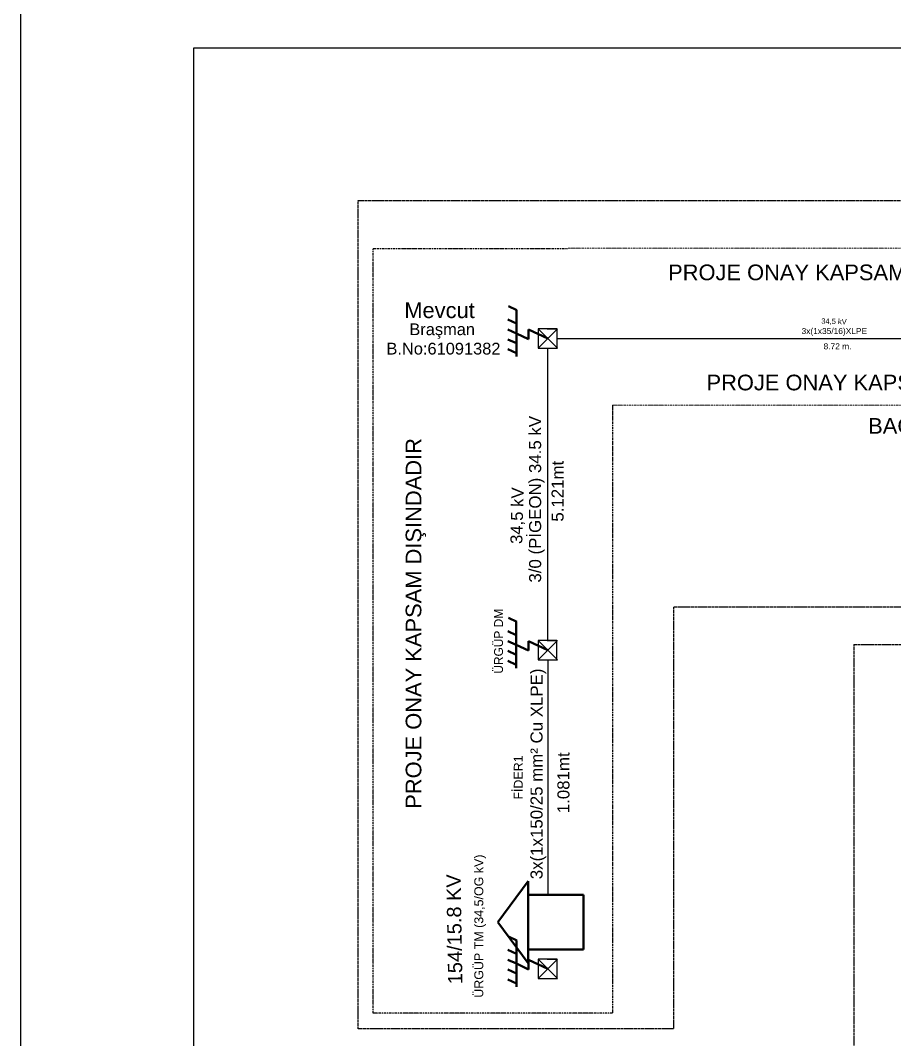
# Model space of a CAD drawing. Header units: millimetres. Extents: x 2046 to 14753, y 2361 to 29276.
# Drawn here: x 5040 to 5580, y 3683 to 4312 of the extents above; entities that cross this region are included whole.
import ezdxf

# ---------------------------------------------------------------- set-up
doc = ezdxf.new("R2010")
doc.units = ezdxf.units.MM
for name, pattern in [('DASHDOT', [1, 0.5, -0.25, 0, -0.25]), ('DASHED', [0.75, 0.5, -0.25]), ('DUZ', [0])]:
    doc.linetypes.add(name, pattern=pattern)
for name, color, linetype, lineweight in [('Mev. AG Hat', 1, 'DUZ', 30), ('ROL_CEPHE', 1, 'Continuous', 13), ('SEMBOL', 7, 'Continuous', 25), ('SEMBOLLER', 7, 'Continuous', 20), ('yazi', 251, 'Continuous', 25)]:
    doc.layers.add(name, color=color, linetype=linetype, lineweight=lineweight)
doc.layers.add('MİLİMETRİK', color=6, linetype='Continuous')
doc.layers.add('yazılar', color=7, linetype='Continuous')
doc.styles.get("Standard").update_dxf_attribs({"font": 'arial.ttf'})
doc.styles.add('TXT', font='txt_____.ttf')

# ---------------------------------------------------------------- blocks, each defined once
blk = doc.blocks.new('Mevcut Bina Tipi TR KÖK')
at = {"layer": 'SEMBOLLER', "color": 1, "linetype": 'ByBlock', "lineweight": 50}
for p, q in [((0, 9.62), (-4.6, 6.22)), ((4.6, 6.22), (0, 9.62)), ((-4.6, 6.22), (4.6, 6.22)), ((-3.07, 0), (-3.07, 6.22)), ((3.07, 0), (3.07, 6.22)), ((3.07, 0), (-3.07, 0))]:
    blk.add_line(p, q, dxfattribs=at)
blk = doc.blocks.new('Mevcut Direk')
at = {"layer": 'SEMBOL', "color": 7, "lineweight": 25}
for p, q in [((674063.23, 4310622.69), (674065.73, 4310620.19)), ((674065.73, 4310622.69), (674063.23, 4310620.19)), ((674065.73, 4310622.63), (674063.23, 4310622.63)), ((674063.23, 4310622.63), (674063.23, 4310621.38)), ((674063.23, 4310621.38), (674063.23, 4310622.63)), ((674065.73, 4310620.19), (674065.73, 4310622.69)), ((674065.73, 4310620.19), (674065.73, 4310622.69)), ((674063.23, 4310621.44), (674063.23, 4310620.19)), ((674063.23, 4310620.19), (674065.73, 4310620.19))]:
    blk.add_line(p, q, dxfattribs=at)
at = {"layer": 'SEMBOLLER', "color": 1, "linetype": 'Continuous', "lineweight": 50}
for p, q in [((674064.48, 4310621.44), (674063.32, 4310618.96)), ((674063.32, 4310618.96), (674064.55, 4310618.96)), ((674064.55, 4310618.96), (674063.82, 4310617.4)), ((674060.34, 4310616.4), (674060.84, 4310617.48)), ((674060.84, 4310617.4), (674066.8, 4310617.4)), ((674062.04, 4310616.32), (674062.55, 4310617.4)), ((674063.32, 4310616.32), (674063.82, 4310617.4)), ((674064.59, 4310616.32), (674065.09, 4310617.4)), ((674065.86, 4310616.32), (674066.37, 4310617.4))]:
    blk.add_line(p, q, dxfattribs=at)

msp = doc.modelspace()

# ---------------------------------------------------------------- linework, layer by layer
at = {"color": 7, "linetype": 'ByBlock', "lineweight": 30}
msp.add_line((5371.646, 4116.06), (5709.576, 4116.06), dxfattribs=at)
at = {"color": 240, "linetype": 'DASHED', "lineweight": 30, "true_color": 0xed1f24}
for q in [(5851.138, 3927.149), (5554.773, 3269.934)]:
    msp.add_line((5554.773, 3927.149), q, dxfattribs=at)
at = {"color": 7, "lineweight": 30}
msp.add_lwpolyline([(5147.59, 4295.495), (6652.553, 4295.495), (6652.553, 3164.272), (5147.59, 3164.272)], close=True, dxfattribs=at)
at = {"color": 1, "linetype": 'DASHED'}
for points in [[(5443.504, 3950.183), (5443.504, 3690.155), (5249.032, 3690.155), (5249.032, 4201.276), (5443.504, 4201.276)], [(5443.504, 4201.276), (6037.422, 4201.276), (6037.422, 3950.183), (5443.504, 3950.183)]]:
    msp.add_lwpolyline(points, dxfattribs=at)
at = {"color": 7, "linetype": 'DASHDOT'}
msp.add_lwpolyline([(5405.991, 4074.826), (5405.991, 3699.674), (5258.16, 3699.674), (5258.16, 4171.503), (5378.357, 4171.503)], dxfattribs=at)
at = {"color": 7, "elevation": 2613.733}
for points in [[(5365.927, 3929.776), (5366.092, 4110.057)], [(5365.927, 3917.771), (5365.981, 3772.776)]]:
    msp.add_lwpolyline(points, dxfattribs=at)
at = {"layer": 'MİLİMETRİK', "color": 7, "linetype": 'DASHDOT', "lineweight": 15}
for points in [[(5858.012, 4074.826), (5897.57, 4074.826), (5897.57, 4171.768), (5378.357, 4171.768), (5378.357, 4171.503)], [(5405.991, 4074.826), (5731.92, 4074.826)]]:
    msp.add_lwpolyline(points, dxfattribs=at)
at = {"layer": 'yazi'}
msp.add_lwpolyline([(5040.478, 5188.146), (5040.478, 2381.267)], dxfattribs=at)

# ---------------------------------------------------------------- block references
at = {"color": 0, "xscale": 4.797644398170803, "yscale": 4.797644398170803, "zscale": 4.797644398170803, "rotation": 270}
for p in [(-20675462.854, 3238037.737), (-20675462.873, 3237845.451), (-20675462.854, 3237648.803)]:
    msp.add_blockref('Mevcut Direk', p, dxfattribs=at)
at = {"layer": 'Mev. AG Hat', "color": 7, "xscale": 5.498242276280667, "yscale": 5.498242276280667, "zscale": 5.498242276280667, "rotation": 90}
msp.add_blockref('Mevcut Bina Tipi TR KÖK', (5388.093, 3755.917, 2613.733), dxfattribs=at)

# ---------------------------------------------------------------- texts
at = {"color": 1, "lineweight": 13}
for p in [(5440.209, 4152.021, 5260.647), (5463.915, 4084.066, 5260.647)]:
    msp.add_text('PROJE ONAY KAPSAM DIŞINDADIR', height=9.66303, dxfattribs=at).set_placement(p)
at = {"color": 7, "lineweight": 13}
for s, height, p in [('Mevcut', 9.663, (5277.407, 4128.646, 5260.647)), ('Braşman ', 7.2473, (5280.531, 4118.109)), ('B.No:61091382', 7.24727, (5266.402, 4106.17)), ('BAĞLANTI HATTI', 9.66303, (5563.681, 4057.304, 5260.647))]:
    msp.add_text(s, height=height, dxfattribs=at).set_placement(p)
at = {"color": 1, "lineweight": 13}
msp.add_text('PROJE ONAY KAPSAM DIŞINDADIR', height=9.66303, rotation=90, dxfattribs=at).set_placement((5287.924, 3825.867, 5260.647))
at = {"layer": 'ROL_CEPHE', "lineweight": 0}
for s, height, rotation, p in [('34,5 kV', 3.3199, 358.556933, (5534.702, 4125.179)), ('34,5 kV', 7.3651, 88.556933, (5350.201, 3989.185, 2613.733)), ('154/15.8 KV', 8.83813, 90.966972, (5313.306, 3717.602, 2613.733))]:
    msp.add_text(s, height=height, rotation=rotation, dxfattribs=at).set_placement(p)
at = {"layer": 'SEMBOL', "color": 7, "lineweight": 25, "attachment_point": 1}
for s, insert, char_height, width in [('\\A1;3x(1x35/16)XLPE', (5522.598, 4122.48), 3.69198, 13.30263), ('8.72 m.', (5536.175, 4113.063), 3.692, 21.96043)]:
    msp.add_mtext(s, dxfattribs=dict(at, insert=insert, char_height=char_height, width=width))
at = {"layer": 'SEMBOL', "color": 7, "lineweight": 25, "attachment_point": 1, "rotation": 90}
for s, insert, char_height, width in [('3/0 (PİGEON) 34.5 kV', (5354.422, 3965.43, 2613.733), 7.44297, 121.13537), ('5.121mt', (5368.272, 4003.028, 2613.733), 7.443, 54.45434), ('\\A1;3x(1x150/25 mm² Cu XLPE)', (5355.302, 3782.4, 2613.733), 7.44297, 130.04515), ('1.081mt', (5371.888, 3823.107, 2613.733), 7.443, 44.27178)]:
    msp.add_mtext(s, dxfattribs=dict(at, insert=insert, char_height=char_height, width=width))
at = {"layer": 'yazılar', "color": 7, "char_height": 9.42903, "attachment_point": 2, "rotation": 90, "style": 'TXT'}
for s, insert, width in [('{\\Ftxt|c162;\\H0.58333x;\\C256;ÜRGÜP DM }', (5332.821, 3929.242, 2613.733), 99.44758), ('{\\Ftxt|c162;\\H0.58333x;\\C256;F\\fArial|b0|i0|c162|p34;İDER1 }', (5345.005, 3845.245, 2613.733), 99.44758), ('{\\fLiberationSans|b0|i0|c0|p0;\\H0.58333x;\\C256;ÜRGÜP TM (34,5/OG kV)}', (5320.635, 3753.449, 2613.733), 132.74414)]:
    msp.add_mtext(s, dxfattribs=dict(at, insert=insert, width=width))

doc.saveas('drawing.dxf')
